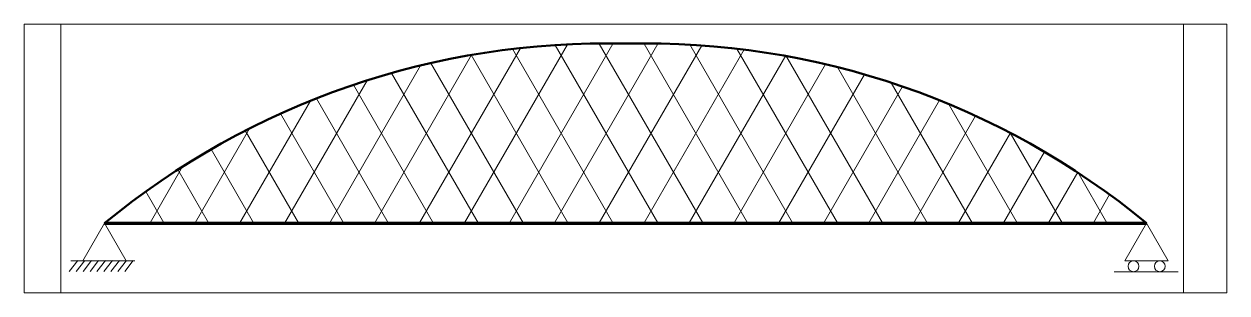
# Paper-space layout 'network' of a CAD drawing. Header units: millimetres. Extents: x 44 to 238, y 167 to 210.
# The model-space entities are those that its viewports show. They can reach past a viewport. Long polylines and large blocks are cut down to what shows.
import ezdxf

# ---------------------------------------------------------------- set-up
doc = ezdxf.new("R2010")
doc.units = ezdxf.units.MM
for name, color, linetype, lineweight in [('dół', 7, 'Continuous', 70), ('podpory', 7, 'Continuous', 20), ('łuki', 7, 'Continuous', 50)]:
    doc.layers.add(name, color=color, linetype=linetype, lineweight=lineweight)
doc.layers.add('pomocnicze', color=140, linetype='Continuous', lineweight=5, plot=False)

# ---------------------------------------------------------------- blocks, each defined once
blk = doc.blocks.new('*U3')
at = {"layer": 'podpory'}
blk.add_line((-20.07, 0.45), (-26.33, -7.58), dxfattribs=at)
blk = doc.blocks.new('*U4')
at = {"layer": 'podpory', "color": 0, "linetype": 'ByBlock', "lineweight": -2, "transparency": 16777216}
for p in [(0, 0), (5.104, 0), (10.208, 0), (15.312, 0), (20.416, 0), (25.52, 0), (30.624, 0), (35.728, 0), (40.832, 0)]:
    blk.add_blockref('*U3', p, dxfattribs=at)

msp = doc.modelspace()

# ---------------------------------------------------------------- linework, layer by layer
at = {"layer": 'dół'}
msp.add_line((2671.04, 3152.26), (3436.64, 3152.26), dxfattribs=at)
at = {"layer": 'podpory'}
for p, q in [((2976.67, 3281.03), (2902.52, 3152.59)), ((3011.24, 3283.73), (2935.52, 3152.59)), ((3044.52, 3284.22), (2968.52, 3152.59)), ((2970.75, 3280.35), (3044.52, 3152.59)), ((3077.52, 3284.22), (3001.52, 3152.59)), ((3002.1, 3283.22), (3077.52, 3152.59)), ((3034.52, 3284.22), (3110.52, 3152.59)), ((3109.78, 3282.94), (3034.52, 3152.59)), ((3067.52, 3284.22), (3143.52, 3152.59)), ((3141, 3279.85), (3067.52, 3152.59)), ((3100.94, 3283.5), (3176.52, 3152.59)), ((3135.67, 3280.5), (3209.52, 3152.59)), ((2940.76, 3275.98), (2869.52, 3152.59)), ((2940.32, 3275.91), (3011.52, 3152.59)), ((3171.52, 3275.56), (3100.52, 3152.59)), ((3171.52, 3275.56), (3242.52, 3152.59)), ((2903.29, 3268.23), (2836.52, 3152.59)), ((2881.97, 3262.65), (2945.52, 3152.59)), ((2910.74, 3269.98), (2978.52, 3152.59)), ((3200.78, 3269.09), (3133.52, 3152.59)), ((3229.45, 3261.58), (3166.52, 3152.59)), ((3209.47, 3266.98), (3275.52, 3152.59)), ((2863.95, 3257.25), (2803.52, 3152.59)), ((2853.98, 3253.98), (2912.52, 3152.59)), ((3257.34, 3252.74), (3199.52, 3152.59)), ((3249.09, 3255.52), (3308.52, 3152.59)), ((2826.73, 3244.02), (2879.52, 3152.59)), ((2822.28, 3242.24), (2770.52, 3152.59)), ((3284.49, 3242.6), (3232.52, 3152.59)), ((3291.11, 3239.89), (3341.52, 3152.59)), ((2800.22, 3232.78), (2846.52, 3152.59)), ((3310.91, 3231.21), (3265.52, 3152.59)), ((2777.54, 3221.91), (2737.52, 3152.59)), ((2774.42, 3220.31), (2813.52, 3152.59)), ((3336.61, 3218.57), (3298.52, 3152.59)), ((3336.34, 3218.72), (3374.52, 3152.59)), ((2749.33, 3206.61), (2780.52, 3152.59)), ((3361.61, 3204.71), (3331.52, 3152.59)), ((2728.36, 3193.89), (2704.52, 3152.59)), ((2724.94, 3191.69), (2747.52, 3152.59)), ((3386.02, 3189.82), (3364.52, 3152.59)), ((3386.02, 3189.82), (3407.52, 3152.59)), ((2701.26, 3175.54), (2714.52, 3152.59)), ((3409.48, 3173.31), (3397.52, 3152.59))]:
    msp.add_line(p, q, dxfattribs=at)
for points in [[(2671.04, 3152.26), (2686.99, 3124.63), (2655.09, 3124.63), (2671.04, 3152.26)], [(3436.64, 3152.26), (3452.59, 3124.63), (3420.69, 3124.63), (3436.64, 3152.26)], [(2655.09, 3124.63), (2693.28, 3124.63), (2646.28, 3124.63)], [(3421.7, 3116.6), (3459.9, 3116.6), (3412.89, 3116.6)]]:
    msp.add_lwpolyline(points, dxfattribs=at)
for centre in [(3427.02, 3120.6), (3446.36, 3120.6)]:
    msp.add_circle(centre, 4, dxfattribs=at)
at = {"layer": 'pomocnicze'}
msp.add_lwpolyline([(2638.85, 2329.94), (3463.85, 2329.94), (3463.85, 3429.94), (2638.85, 3429.94)], close=True, dxfattribs=at)
at = {"layer": 'łuki'}
for centre, start, end in [((3039.16, 2705.62), 88.54667, 129.49541), ((3068.52, 2705.62), 50.50459, 91.45333)]:
    msp.add_arc(centre, 578.79, start, end, dxfattribs=at)

# ---------------------------------------------------------------- block references
at = {"layer": 'podpory'}
msp.add_blockref('*U4', (2671.4, 3124.35), dxfattribs=at)

psp = doc.layouts.new('network')

# ---------------------------------------------------------------- viewports
at = {"layer": 'pomocnicze'}
psp.add_viewport(center=(140.97, 188.3), size=(193.54, 43.278), view_center_point=(3053.81, 3199.81), view_height=197.6285, dxfattribs=at)

doc.saveas('drawing.dxf')
